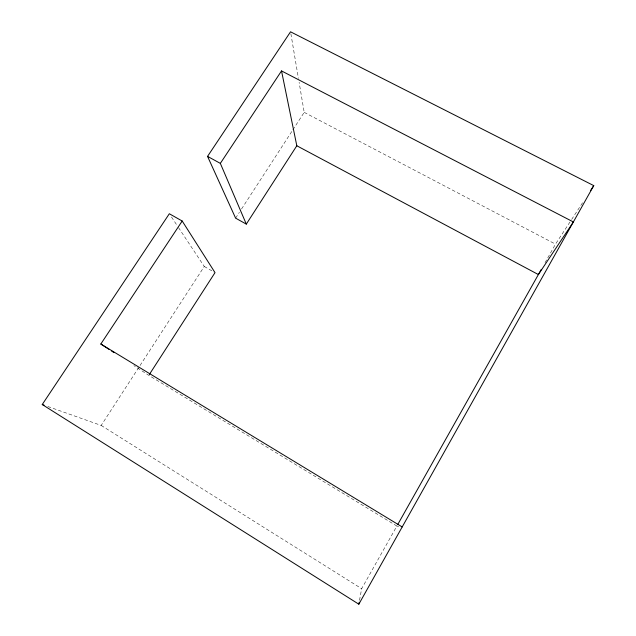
<?xml version="1.0" encoding="UTF-8"?>
<svg xmlns="http://www.w3.org/2000/svg" width="636" height="636" viewBox="0 0 636 636"><rect width="100%" height="100%" fill="white"/><g stroke="black" fill="none" stroke-linecap="round" stroke-linejoin="round"><path stroke-width="0.48" stroke-dasharray="3.18 2.39" d="M359.531 600.32L361.646 588.682L396.88 526.052L398.653 526.346M545.044 262.724L555.498 244.129L571.128 220.239M47.851 406.507L101.18 425.436L139.499 366.344M140.039 365.509L204.267 266.46L178.064 226.925M235.606 218.14L239.382 212.305M241.545 208.974L292.322 130.674M292.862 129.839L304.207 112.349L299.103 82.259M571.669 219.412L582.981 202.105M304.207 112.349L555.498 244.129M204.267 266.46L214.197 272.16M396.88 526.052L148.8 375.343L133.91 365.62M101.18 425.436L361.646 588.682M171.513 217.043L177.524 226.106M290.875 33.74L298.443 78.379"/><path stroke-width="0.95" d="M149.341 374.509L215.024 272.629L182.198 221.026L169.335 213.744L42.238 404.52L358.831 604.2L359.181 602.26M397.858 524.318L541.236 269.481M358.831 604.2L593.762 185.625L290.541 31.8L207.551 156.384L235.606 218.14L246.307 224.111L296.813 145.763L281.525 70.922L573.37 221.956L538.382 274.553L296.813 145.763M590.526 190.569L593.762 185.625M109.09 349.426L100.822 344.02L182.198 221.026M246.307 224.111L220.342 163.38L281.525 70.922M42.238 404.52L44.115 405.18M207.551 156.384L220.342 163.38M100.822 344.02L402.19 526.942M111.578 351.04L114.059 352.662"/></g></svg>
